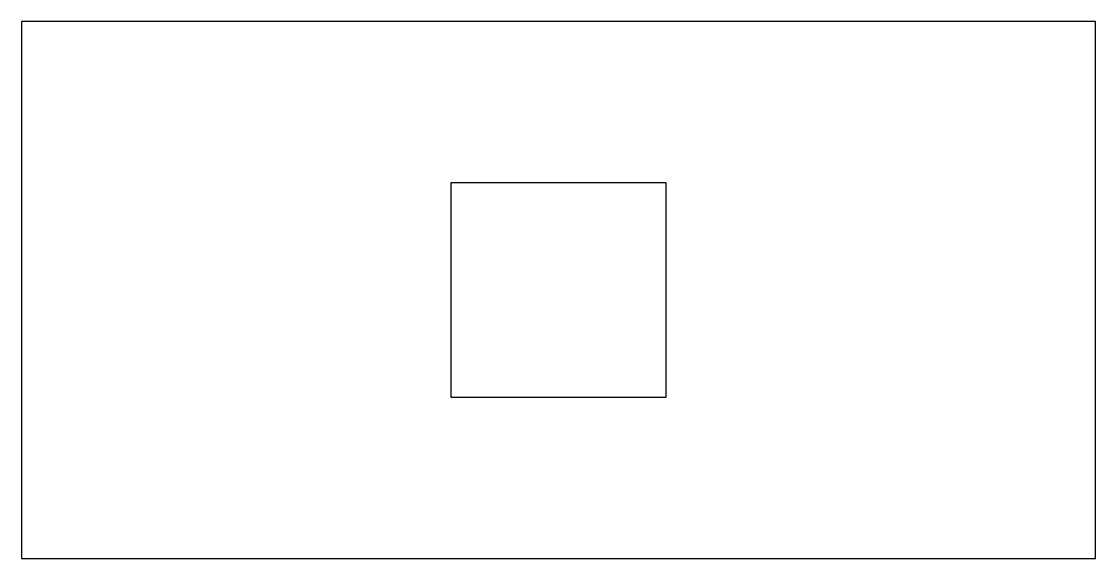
# Model space of a CAD drawing. Extents: x 0 to 20, y 0 to 10.
import ezdxf

# ---------------------------------------------------------------- set-up
doc = ezdxf.new("R2010")
doc.units = 0
doc.layers.get('0').update_dxf_attribs({"linetype": 'CONTINUOUS'})

msp = doc.modelspace()

# ---------------------------------------------------------------- linework, layer by layer
for points in [[(20, 10), (0, 10), (0, 0), (20, 0)], [(8, 3), (8, 7), (12, 7), (12, 3)]]:
    msp.add_lwpolyline(points, close=True)

doc.saveas('drawing.dxf')
